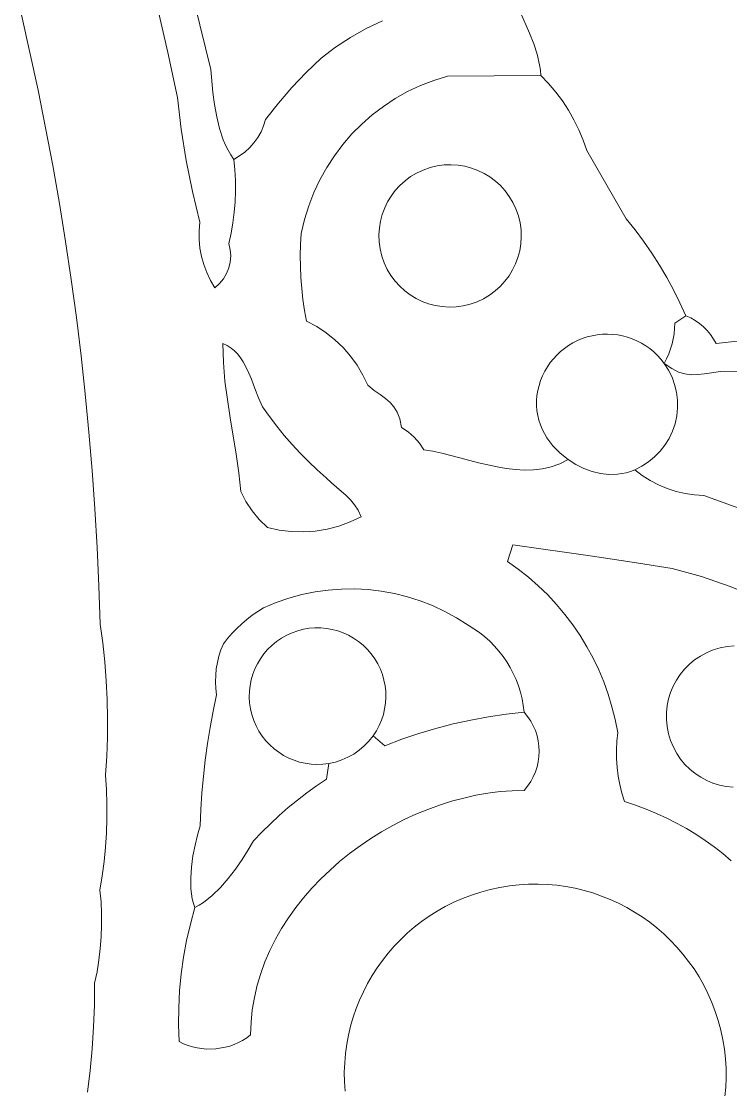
# Model space of a CAD drawing. Header units: inches. Extents: x 37.5 to 70.3, y 17.4 to 61.6.
# Drawn here: x 43.61 to 47.74, y 33.29 to 39.51 of the extents above; entities that cross this region are included whole.
import ezdxf

# ---------------------------------------------------------------- set-up
doc = ezdxf.new("R2010")
doc.units = ezdxf.units.IN
doc.header["$MEASUREMENT"] = 0
doc.layers.add('10_CLOSED_AREAS', color=7, linetype='CONTINUOUS', lineweight=18)
doc.layers.add('20_EXACT_CIRCLES', color=7, linetype='CONTINUOUS', lineweight=18)

msp = doc.modelspace()

# ---------------------------------------------------------------- linework, layer by layer
at = {"layer": '10_CLOSED_AREAS'}
for points in [[(44.3992, 39.5906), (44.4581, 39.3292), (44.5146, 39.0672), (44.536, 38.8836), (44.565, 38.7012), (44.6016, 38.5202), (44.6459, 38.3407), (44.6414, 38.2907), (44.6413, 38.2408), (44.6458, 38.1912), (44.6547, 38.1423), (44.6679, 38.0945), (44.6853, 38.0479), (44.707, 38.0029), (44.7329, 37.9598), (44.76, 37.9842), (44.7827, 38.012), (44.8007, 38.0426), (44.8138, 38.0754), (44.8219, 38.1098), (44.8247, 38.1452), (44.8222, 38.181), (44.8139, 38.2166), (44.8272, 38.277), (44.8377, 38.3379), (44.8454, 38.3991), (44.8505, 38.4605), (44.8528, 38.5222), (44.8524, 38.5839), (44.8492, 38.6455), (44.8433, 38.7071), (44.8253, 38.7326), (44.809, 38.7602), (44.7945, 38.7896), (44.7815, 38.8205), (44.7597, 38.8862), (44.743, 38.9553), (44.7305, 39.0262), (44.7212, 39.0968), (44.7092, 39.23), (44.4859, 40.1367)], [(44.4859, 40.1367), (44.7092, 39.23), (44.7212, 39.0968), (44.7305, 39.0262), (44.743, 38.9553), (44.7597, 38.8862), (44.7815, 38.8205), (44.7945, 38.7896), (44.809, 38.7602), (44.8253, 38.7326), (44.8433, 38.7071), (44.8765, 38.7268), (44.9072, 38.7497), (44.9352, 38.7754), (44.9603, 38.8039), (44.9824, 38.8348), (45.0012, 38.8679), (45.0165, 38.903), (45.0282, 38.9398), (45.102, 39.0348), (45.1804, 39.126), (45.2635, 39.213), (45.3509, 39.2957), (45.4341, 39.3594), (45.5215, 39.417), (45.6128, 39.4683), (45.7076, 39.513)], [(43.6057, 39.5472), (43.6557, 39.3288), (43.7028, 39.11), (43.7471, 38.8906), (43.7886, 38.6706), (43.8272, 38.4503), (43.863, 38.2294), (43.896, 38.0081), (43.9261, 37.7865), (43.9534, 37.5645), (43.9778, 37.3421), (43.9994, 37.1194), (44.0181, 36.8964), (44.034, 36.6732), (44.047, 36.4497), (44.0571, 36.2261), (44.0643, 36.0022), (44.0794, 35.8931), (44.0913, 35.7837), (44.1, 35.6739), (44.1055, 35.5641), (44.1079, 35.4541), (44.1071, 35.344), (44.1032, 35.234), (44.096, 35.124), (44.1013, 35.0401), (44.1039, 34.9562), (44.1039, 34.8722), (44.1011, 34.7883), (44.0957, 34.7045), (44.0877, 34.6209), (44.077, 34.5376), (44.0636, 34.4546), (44.0696, 34.3867), (44.0727, 34.3187), (44.073, 34.2508), (44.0705, 34.1829), (44.0652, 34.1151), (44.0571, 34.0476), (44.0462, 33.9805), (44.0325, 33.9138), (44.0312, 33.7865), (44.0264, 33.6594), (44.0181, 33.5325), (44.0063, 33.406), (43.991, 33.2798)], [(45.7076, 39.513), (45.6128, 39.4683), (45.5215, 39.417), (45.4341, 39.3594), (45.3509, 39.2957), (45.2635, 39.213), (45.1804, 39.126), (45.102, 39.0348), (45.0282, 38.9398), (45.0165, 38.903), (45.0012, 38.8679), (44.9824, 38.8348), (44.9603, 38.8039), (44.9352, 38.7754), (44.9072, 38.7497), (44.8765, 38.7268), (44.8433, 38.7071), (44.8492, 38.6455), (44.8524, 38.5839), (44.8528, 38.5222), (44.8505, 38.4605), (44.8454, 38.3991), (44.8377, 38.3379), (44.8272, 38.277), (44.8139, 38.2166), (44.8222, 38.181), (44.8247, 38.1452), (44.8219, 38.1098), (44.8138, 38.0754), (44.8007, 38.0426), (44.7827, 38.012), (44.76, 37.9842), (44.7329, 37.9598), (44.707, 38.0029), (44.6853, 38.0479), (44.6679, 38.0945), (44.6547, 38.1423), (44.6458, 38.1912), (44.6413, 38.2408), (44.6414, 38.2907), (44.6459, 38.3407), (44.6016, 38.5202), (44.565, 38.7012), (44.536, 38.8836), (44.5146, 39.0672), (44.4581, 39.3292), (44.3992, 39.5906)], [(47.9434, 36.6201), (47.58, 36.7516), (47.5251, 36.755), (47.4709, 36.763), (47.4177, 36.7754), (47.3659, 36.7922), (47.3156, 36.8132), (47.2672, 36.8384), (47.2209, 36.8677), (47.177, 36.9009), (47.1522, 36.8914), (47.1273, 36.8839), (47.0773, 36.8748), (47.0272, 36.8732), (46.9774, 36.8785), (46.9284, 36.8904), (46.8804, 36.9083), (46.8338, 36.9319), (46.7891, 36.9605), (46.7404, 36.9362), (46.6905, 36.9185), (46.6397, 36.9069), (46.588, 36.9007), (46.5355, 36.8993), (46.4825, 36.902), (46.429, 36.9083), (46.3752, 36.9174), (46.2672, 36.9417), (46.1595, 36.9699), (46.0533, 36.9969), (46.0011, 37.0083), (45.9496, 37.0175), (45.924, 37.0565), (45.8935, 37.0914), (45.8585, 37.1219), (45.8195, 37.1475), (45.8088, 37.1966), (45.794, 37.2355), (45.7752, 37.2667), (45.7525, 37.2926), (45.7258, 37.3157), (45.6952, 37.3384), (45.6607, 37.3631), (45.6224, 37.3924), (45.5941, 37.4523), (45.5605, 37.5091), (45.5221, 37.5623), (45.4791, 37.6116), (45.4318, 37.6569), (45.3804, 37.6977), (45.3253, 37.7338), (45.2668, 37.7648), (45.2549, 37.8279), (45.2453, 37.8913), (45.238, 37.955), (45.2329, 38.0188), (45.2302, 38.0828), (45.2297, 38.1469), (45.2315, 38.211), (45.2356, 38.275), (45.2546, 38.3569), (45.2792, 38.4366), (45.309, 38.5137), (45.3439, 38.5882), (45.3838, 38.6598), (45.4283, 38.7282), (45.4773, 38.7932), (45.5305, 38.8547), (45.5879, 38.9125), (45.6492, 38.9662), (45.7141, 39.0156), (45.7825, 39.0607), (45.8541, 39.101), (45.9289, 39.1365), (46.0065, 39.1669), (46.0868, 39.192), (46.6303, 39.1945), (46.628, 39.226), (46.6235, 39.2572), (46.609, 39.3191), (46.5888, 39.3802), (46.5648, 39.4407), (46.5127, 39.5611)], [(46.5127, 39.5611), (46.5648, 39.4407), (46.5888, 39.3802), (46.609, 39.3191), (46.6235, 39.2572), (46.628, 39.226), (46.6303, 39.1945), (46.6754, 39.1478), (46.7174, 39.0985), (46.7561, 39.0469), (46.7914, 38.9929), (46.8233, 38.9369), (46.8517, 38.8789), (46.8764, 38.8191), (46.8974, 38.7577), (47.1272, 38.3618), (47.1792, 38.2968), (47.2289, 38.2302), (47.2762, 38.1618), (47.3211, 38.0918), (47.3634, 38.0204), (47.4032, 37.9474), (47.4405, 37.873), (47.4751, 37.7973), (47.5032, 37.7846), (47.5298, 37.7694), (47.5549, 37.7519), (47.5782, 37.7323), (47.5996, 37.7107), (47.6191, 37.6871), (47.6364, 37.6618), (47.6514, 37.6349), (47.7729, 37.6488)], [(47.7729, 37.6488), (47.6514, 37.6349), (47.6364, 37.6618), (47.6191, 37.6871), (47.5996, 37.7107), (47.5782, 37.7323), (47.5549, 37.7519), (47.5298, 37.7694), (47.5032, 37.7846), (47.4751, 37.7973), (47.4101, 37.7538), (47.4091, 37.7232), (47.406, 37.6928), (47.3943, 37.633), (47.3751, 37.5752), (47.3628, 37.5473), (47.3486, 37.5201), (47.3487, 37.52), (47.3926, 37.4896), (47.4322, 37.4697), (47.4694, 37.4585), (47.5058, 37.4543), (47.5431, 37.4553), (47.583, 37.4598), (47.6774, 37.4724), (48.2743, 37.4704)], [(48.2743, 37.4704), (47.6774, 37.4724), (47.583, 37.4598), (47.5431, 37.4553), (47.5058, 37.4543), (47.4694, 37.4585), (47.4322, 37.4697), (47.3926, 37.4896), (47.3487, 37.52), (47.3738, 37.4807), (47.3942, 37.4393), (47.4096, 37.3962), (47.4202, 37.3517), (47.4258, 37.3064), (47.4262, 37.2605), (47.4216, 37.2146), (47.4117, 37.1691), (47.3967, 37.1251), (47.3771, 37.0833), (47.3531, 37.0443), (47.3249, 37.0083), (47.293, 36.9756), (47.2575, 36.9466), (47.2187, 36.9216), (47.177, 36.9009), (47.2209, 36.8677), (47.2672, 36.8384), (47.3156, 36.8132), (47.3659, 36.7922), (47.4177, 36.7754), (47.4709, 36.763), (47.5251, 36.755), (47.58, 36.7516), (47.9434, 36.6201)], [(47.7389, 34.6266), (47.6899, 34.6677), (47.6392, 34.707), (47.5869, 34.7445), (47.5332, 34.78), (47.4779, 34.8136), (47.4212, 34.8452), (47.3631, 34.8746), (47.3037, 34.902), (47.243, 34.9271), (47.1809, 34.95), (47.1177, 34.9706), (47.1029, 35.0195), (47.0908, 35.069), (47.0816, 35.119), (47.0751, 35.1694), (47.0716, 35.2201), (47.0708, 35.271), (47.0729, 35.3219), (47.0779, 35.3727), (47.0631, 35.4482), (47.0446, 35.5225), (47.0223, 35.5955), (46.9965, 35.667), (46.9672, 35.737), (46.9344, 35.8052), (46.8983, 35.8717), (46.8589, 35.9362), (46.8163, 35.9987), (46.7706, 36.0589), (46.7219, 36.1169), (46.6702, 36.1724), (46.6156, 36.2254), (46.5582, 36.2757), (46.4981, 36.3232), (46.4354, 36.3677), (46.4679, 36.4652), (46.9314, 36.3975), (47.1629, 36.363), (47.3949, 36.3265), (47.481, 36.3042), (47.5661, 36.2792), (47.6499, 36.2516), (47.7325, 36.2213), (47.8137, 36.1884)]]:
    msp.add_lwpolyline(points, dxfattribs=at)
for points in [[(46.7891, 36.9605), (46.742, 36.9984), (46.7008, 37.0407), (46.6662, 37.087), (46.6515, 37.1115), (46.6387, 37.1368), (46.6278, 37.1629), (46.619, 37.1897), (46.6122, 37.2172), (46.6077, 37.2452), (46.6053, 37.2738), (46.6053, 37.3028), (46.6078, 37.3323), (46.6127, 37.362), (46.6199, 37.3916), (46.6292, 37.4202), (46.6404, 37.4479), (46.6536, 37.4745), (46.6685, 37.4999), (46.6852, 37.5242), (46.7035, 37.5471), (46.7234, 37.5686), (46.7448, 37.5887), (46.7676, 37.6072), (46.7917, 37.6241), (46.817, 37.6393), (46.8435, 37.6527), (46.8711, 37.6642), (46.8996, 37.6737), (46.9291, 37.6811), (46.959, 37.6864), (46.989, 37.6895), (47.0188, 37.6903), (47.0485, 37.689), (47.0778, 37.6856), (47.1067, 37.6801), (47.1351, 37.6725), (47.1628, 37.663), (47.1898, 37.6515), (47.2159, 37.6381), (47.2411, 37.6229), (47.2652, 37.6058), (47.2881, 37.587), (47.3097, 37.5664), (47.3299, 37.5441), (47.3486, 37.5201), (47.3628, 37.5473), (47.3751, 37.5752), (47.3943, 37.633), (47.406, 37.6928), (47.4091, 37.7232), (47.4101, 37.7538), (47.4751, 37.7973), (47.4405, 37.873), (47.4032, 37.9474), (47.3634, 38.0204), (47.3211, 38.0918), (47.2762, 38.1618), (47.2289, 38.2302), (47.1792, 38.2968), (47.1272, 38.3618), (46.8974, 38.7577), (46.8764, 38.8191), (46.8517, 38.8789), (46.8233, 38.9369), (46.7914, 38.9929), (46.7561, 39.0469), (46.7174, 39.0985), (46.6754, 39.1478), (46.6303, 39.1945), (46.0868, 39.192), (46.0065, 39.1669), (45.9289, 39.1365), (45.8541, 39.101), (45.7825, 39.0607), (45.7141, 39.0156), (45.6492, 38.9662), (45.5879, 38.9125), (45.5305, 38.8547), (45.4773, 38.7932), (45.4283, 38.7282), (45.3838, 38.6598), (45.3439, 38.5882), (45.309, 38.5137), (45.2792, 38.4366), (45.2546, 38.3569), (45.2356, 38.275), (45.2315, 38.211), (45.2297, 38.1469), (45.2302, 38.0828), (45.2329, 38.0188), (45.238, 37.955), (45.2453, 37.8913), (45.2549, 37.8279), (45.2668, 37.7648), (45.3253, 37.7338), (45.3804, 37.6977), (45.4318, 37.6569), (45.4791, 37.6116), (45.5221, 37.5623), (45.5605, 37.5091), (45.5941, 37.4523), (45.6224, 37.3924), (45.6607, 37.3631), (45.6952, 37.3384), (45.7258, 37.3157), (45.7525, 37.2926), (45.7752, 37.2667), (45.794, 37.2355), (45.8088, 37.1966), (45.8195, 37.1475), (45.8585, 37.1219), (45.8935, 37.0914), (45.924, 37.0565), (45.9496, 37.0175), (46.0011, 37.0083), (46.0533, 36.9969), (46.1595, 36.9699), (46.2672, 36.9417), (46.3752, 36.9174), (46.429, 36.9083), (46.4825, 36.902), (46.5355, 36.8993), (46.588, 36.9007), (46.6397, 36.9069), (46.6905, 36.9185), (46.7404, 36.9362)], [(46.6127, 37.362), (46.6078, 37.3323), (46.6053, 37.3028), (46.6053, 37.2738), (46.6077, 37.2452), (46.6122, 37.2172), (46.619, 37.1897), (46.6278, 37.1629), (46.6387, 37.1368), (46.6515, 37.1115), (46.6662, 37.087), (46.7008, 37.0407), (46.742, 36.9984), (46.7891, 36.9605), (46.8338, 36.9319), (46.8804, 36.9083), (46.9284, 36.8904), (46.9774, 36.8785), (47.0272, 36.8732), (47.0773, 36.8748), (47.1273, 36.8839), (47.1522, 36.8914), (47.177, 36.9009), (47.2187, 36.9216), (47.2575, 36.9466), (47.293, 36.9756), (47.3249, 37.0083), (47.3531, 37.0443), (47.3771, 37.0833), (47.3967, 37.1251), (47.4117, 37.1691), (47.4216, 37.2146), (47.4262, 37.2605), (47.4258, 37.3064), (47.4202, 37.3517), (47.4096, 37.3962), (47.3942, 37.4393), (47.3738, 37.4807), (47.3487, 37.52), (47.3486, 37.5201), (47.3299, 37.5441), (47.3097, 37.5664), (47.2881, 37.587), (47.2652, 37.6058), (47.2411, 37.6229), (47.2159, 37.6381), (47.1898, 37.6515), (47.1628, 37.663), (47.1351, 37.6725), (47.1067, 37.6801), (47.0778, 37.6856), (47.0485, 37.689), (47.0188, 37.6903), (46.989, 37.6895), (46.959, 37.6864), (46.9291, 37.6811), (46.8996, 37.6737), (46.8711, 37.6642), (46.8435, 37.6527), (46.817, 37.6393), (46.7917, 37.6241), (46.7676, 37.6072), (46.7448, 37.5887), (46.7234, 37.5686), (46.7035, 37.5471), (46.6852, 37.5242), (46.6685, 37.4999), (46.6536, 37.4745), (46.6404, 37.4479), (46.6292, 37.4202), (46.6199, 37.3916)], [(44.8839, 36.7754), (44.8722, 36.8839), (44.8569, 36.991), (44.8218, 37.2032), (44.8052, 37.3094), (44.7913, 37.4164), (44.7819, 37.5247), (44.7783, 37.6349), (44.8039, 37.6233), (44.8267, 37.609), (44.8473, 37.5923), (44.8657, 37.5733), (44.8822, 37.5523), (44.8971, 37.5297), (44.923, 37.4804), (44.9453, 37.4274), (44.9661, 37.3729), (44.9872, 37.3188), (45.0107, 37.2674), (45.0508, 37.2106), (45.0927, 37.1551), (45.1364, 37.1012), (45.1818, 37.0487), (45.2289, 36.9977), (45.2777, 36.9483), (45.3282, 36.9006), (45.3802, 36.8544), (45.4106, 36.8259), (45.4404, 36.8001), (45.4965, 36.7513), (45.5221, 36.7256), (45.5455, 36.6974), (45.5664, 36.6652), (45.5844, 36.6277), (45.5204, 36.5972), (45.4542, 36.5731), (45.3864, 36.5554), (45.3173, 36.5442), (45.2475, 36.5394), (45.1775, 36.5412), (45.1075, 36.5496), (45.0383, 36.5647), (44.9913, 36.6108), (44.9496, 36.6617), (44.9137, 36.7167)], [(44.6159, 34.3533), (44.6073, 34.378), (44.6007, 34.4047), (44.596, 34.4329), (44.5931, 34.4625), (44.5919, 34.5247), (44.5962, 34.5891), (44.6049, 34.6538), (44.6171, 34.7167), (44.6316, 34.7756), (44.6475, 34.8286), (44.6511, 34.9247), (44.6571, 35.0208), (44.6655, 35.1166), (44.6762, 35.2122), (44.6893, 35.3074), (44.7048, 35.4024), (44.7226, 35.4969), (44.7427, 35.591), (44.7381, 35.6291), (44.7363, 35.6672), (44.7372, 35.7052), (44.7408, 35.743), (44.7472, 35.7805), (44.7563, 35.8174), (44.7681, 35.8537), (44.7826, 35.8891), (44.8069, 35.9202), (44.8327, 35.95), (44.8599, 35.9784), (44.8886, 36.0053), (44.9186, 36.0307), (44.9498, 36.0546), (44.9823, 36.077), (45.016, 36.0976), (45.0893, 36.1284), (45.1639, 36.1542), (45.2396, 36.1749), (45.316, 36.1907), (45.393, 36.2014), (45.4703, 36.2072), (45.5477, 36.2081), (45.6249, 36.204), (45.7017, 36.195), (45.7778, 36.1811), (45.8531, 36.1624), (45.9272, 36.1389), (45.9999, 36.1105), (46.071, 36.0773), (46.1402, 36.0394), (46.2073, 35.9967), (46.2412, 35.976), (46.2736, 35.9534), (46.3044, 35.929), (46.3335, 35.903), (46.3609, 35.8753), (46.3865, 35.8461), (46.4103, 35.8155), (46.4323, 35.7835), (46.4522, 35.7503), (46.4702, 35.716), (46.4861, 35.6806), (46.4999, 35.6441), (46.5116, 35.6068), (46.521, 35.5687), (46.5281, 35.5299), (46.5329, 35.4905), (46.5535, 35.4655), (46.5713, 35.4392), (46.5864, 35.4116), (46.5988, 35.3831), (46.6084, 35.3538), (46.6153, 35.3239), (46.6194, 35.2935), (46.6208, 35.263), (46.6194, 35.2325), (46.6153, 35.2022), (46.6084, 35.1723), (46.5988, 35.1429), (46.5864, 35.1144), (46.5713, 35.0869), (46.5535, 35.0605), (46.5329, 35.0356), (46.4631, 35.0338), (46.3929, 35.0283), (46.3224, 35.0194), (46.2517, 35.007), (46.1812, 34.9912), (46.1108, 34.9722), (46.0409, 34.95), (45.9716, 34.9248), (45.903, 34.8965), (45.8353, 34.8653), (45.7688, 34.8312), (45.7036, 34.7945), (45.6398, 34.755), (45.5777, 34.713), (45.5173, 34.6684), (45.459, 34.6215), (45.4029, 34.5722), (45.3491, 34.5207), (45.2978, 34.4671), (45.2492, 34.4113), (45.2035, 34.3536), (45.1609, 34.294), (45.1214, 34.2326), (45.0854, 34.1695), (45.0529, 34.1047), (45.0243, 34.0384), (44.9995, 33.9706), (44.9788, 33.9014), (44.9625, 33.8309), (44.9505, 33.7592), (44.9433, 33.6863), (44.9408, 33.6125), (44.918, 33.5959), (44.8943, 33.5811), (44.8697, 33.5682), (44.8445, 33.5572), (44.8187, 33.548), (44.7923, 33.5407), (44.7386, 33.5318), (44.6841, 33.5305), (44.6569, 33.5328), (44.6298, 33.537), (44.603, 33.5432), (44.5765, 33.5513), (44.5504, 33.5614), (44.5249, 33.5735), (44.5213, 33.6722), (44.5221, 33.7708), (44.5271, 33.8693), (44.5364, 33.9673), (44.5499, 34.0649), (44.5677, 34.1619), (44.5897, 34.258)], [(45.3828, 35.1006), (45.3967, 35.1921), (45.3617, 35.1877), (45.3269, 35.1865), (45.2926, 35.1883), (45.2588, 35.193), (45.2258, 35.2006), (45.1937, 35.2108), (45.1627, 35.2237), (45.1329, 35.2392), (45.1045, 35.2571), (45.0777, 35.2773), (45.0526, 35.2998), (45.0294, 35.3245), (45.0083, 35.3513), (44.9894, 35.38), (44.9729, 35.4106), (44.9589, 35.443), (44.9479, 35.4765), (44.9399, 35.5104), (44.935, 35.5444), (44.9331, 35.5785), (44.934, 35.6123), (44.9379, 35.6458), (44.9445, 35.6787), (44.9539, 35.711), (44.9659, 35.7423), (44.9806, 35.7725), (44.9978, 35.8015), (45.0175, 35.8291), (45.0396, 35.855), (45.0641, 35.8791), (45.091, 35.9012), (45.12, 35.9212), (45.1507, 35.9386), (45.1824, 35.953), (45.2148, 35.9644), (45.2479, 35.9729), (45.2813, 35.9785), (45.3148, 35.9813), (45.3485, 35.9812), (45.3819, 35.9782), (45.4149, 35.9725), (45.4475, 35.964), (45.4792, 35.9528), (45.5101, 35.9388), (45.5398, 35.9221), (45.5682, 35.9027), (45.5952, 35.8807), (45.6204, 35.8561), (45.6434, 35.8293), (45.6637, 35.8011), (45.6812, 35.7715), (45.696, 35.7407), (45.7079, 35.7091), (45.7172, 35.6767), (45.7236, 35.6437), (45.7272, 35.6103), (45.728, 35.5768), (45.726, 35.5432), (45.7211, 35.5099), (45.7134, 35.4769), (45.7028, 35.4445), (45.6894, 35.4128), (45.673, 35.3822), (45.6538, 35.3526), (45.7227, 35.2955), (45.8205, 35.3326), (45.9196, 35.3661), (46.0197, 35.396), (46.1207, 35.4223), (46.2227, 35.4449), (46.3254, 35.4638), (46.4289, 35.479), (46.5329, 35.4905), (46.5281, 35.5299), (46.521, 35.5687), (46.5116, 35.6068), (46.4999, 35.6441), (46.4861, 35.6806), (46.4702, 35.716), (46.4522, 35.7503), (46.4323, 35.7835), (46.4103, 35.8155), (46.3865, 35.8461), (46.3609, 35.8753), (46.3335, 35.903), (46.3044, 35.929), (46.2736, 35.9534), (46.2412, 35.976), (46.2073, 35.9967), (46.1402, 36.0394), (46.071, 36.0773), (45.9999, 36.1105), (45.9272, 36.1389), (45.8531, 36.1624), (45.7778, 36.1811), (45.7017, 36.195), (45.6249, 36.204), (45.5477, 36.2081), (45.4703, 36.2072), (45.393, 36.2014), (45.316, 36.1907), (45.2396, 36.1749), (45.1639, 36.1542), (45.0893, 36.1284), (45.016, 36.0976), (44.9823, 36.077), (44.9498, 36.0546), (44.9186, 36.0307), (44.8886, 36.0053), (44.8599, 35.9784), (44.8327, 35.95), (44.8069, 35.9202), (44.7826, 35.8891), (44.7681, 35.8537), (44.7563, 35.8174), (44.7472, 35.7805), (44.7408, 35.743), (44.7372, 35.7052), (44.7363, 35.6672), (44.7381, 35.6291), (44.7427, 35.591), (44.7226, 35.4969), (44.7048, 35.4024), (44.6893, 35.3074), (44.6762, 35.2122), (44.6655, 35.1166), (44.6571, 35.0208), (44.6511, 34.9247), (44.6475, 34.8286), (44.6316, 34.7756), (44.6171, 34.7167), (44.6049, 34.6538), (44.5962, 34.5891), (44.5919, 34.5247), (44.5931, 34.4625), (44.596, 34.4329), (44.6007, 34.4047), (44.6073, 34.378), (44.6159, 34.3533), (44.6417, 34.3672), (44.6671, 34.3837), (44.7169, 34.4233), (44.7647, 34.4701), (44.8101, 34.5221), (44.8527, 34.5773), (44.8919, 34.6336), (44.9272, 34.6892), (44.9583, 34.7419), (45.0061, 34.7926), (45.0555, 34.8418), (45.1064, 34.8892), (45.1589, 34.935), (45.2128, 34.9791), (45.2681, 35.0214), (45.3248, 35.0619)], [(45.3967, 35.1921), (45.3828, 35.1006), (45.3248, 35.0619), (45.2681, 35.0214), (45.2128, 34.9791), (45.1589, 34.935), (45.1064, 34.8892), (45.0555, 34.8418), (45.0061, 34.7926), (44.9583, 34.7419), (44.9272, 34.6892), (44.8919, 34.6336), (44.8527, 34.5773), (44.8101, 34.5221), (44.7647, 34.4701), (44.7169, 34.4233), (44.6671, 34.3837), (44.6417, 34.3672), (44.6159, 34.3533), (44.5897, 34.258), (44.5677, 34.1619), (44.5499, 34.0649), (44.5364, 33.9673), (44.5271, 33.8693), (44.5221, 33.7708), (44.5213, 33.6722), (44.5249, 33.5735), (44.5504, 33.5614), (44.5765, 33.5513), (44.603, 33.5432), (44.6298, 33.537), (44.6569, 33.5328), (44.6841, 33.5305), (44.7386, 33.5318), (44.7923, 33.5407), (44.8187, 33.548), (44.8445, 33.5572), (44.8697, 33.5682), (44.8943, 33.5811), (44.918, 33.5959), (44.9408, 33.6125), (44.9433, 33.6863), (44.9505, 33.7592), (44.9625, 33.8309), (44.9788, 33.9014), (44.9995, 33.9706), (45.0243, 34.0384), (45.0529, 34.1047), (45.0854, 34.1695), (45.1214, 34.2326), (45.1609, 34.294), (45.2035, 34.3536), (45.2492, 34.4113), (45.2978, 34.4671), (45.3491, 34.5207), (45.4029, 34.5722), (45.459, 34.6215), (45.5173, 34.6684), (45.5777, 34.713), (45.6398, 34.755), (45.7036, 34.7945), (45.7688, 34.8312), (45.8353, 34.8653), (45.903, 34.8965), (45.9716, 34.9248), (46.0409, 34.95), (46.1108, 34.9722), (46.1812, 34.9912), (46.2517, 35.007), (46.3224, 35.0194), (46.3929, 35.0283), (46.4631, 35.0338), (46.5329, 35.0356), (46.5535, 35.0605), (46.5713, 35.0869), (46.5864, 35.1144), (46.5988, 35.1429), (46.6084, 35.1723), (46.6153, 35.2022), (46.6194, 35.2325), (46.6208, 35.263), (46.6194, 35.2935), (46.6153, 35.3239), (46.6084, 35.3538), (46.5988, 35.3831), (46.5864, 35.4116), (46.5713, 35.4392), (46.5535, 35.4655), (46.5329, 35.4905), (46.4289, 35.479), (46.3254, 35.4638), (46.2227, 35.4449), (46.1207, 35.4223), (46.0197, 35.396), (45.9196, 35.3661), (45.8205, 35.3326), (45.7227, 35.2955), (45.6538, 35.3526), (45.6294, 35.3219), (45.6024, 35.294), (45.5729, 35.2689), (45.5411, 35.2469), (45.5074, 35.228), (45.4719, 35.2125), (45.4349, 35.2005)]]:
    msp.add_lwpolyline(points, close=True, dxfattribs=at)
at = {"layer": '20_EXACT_CIRCLES'}
for points in [[(45.7049, 38.1447), (45.695, 38.1859), (45.6894, 38.2271), (45.688, 38.2681), (45.6906, 38.3085), (45.697, 38.3482), (45.7073, 38.3868), (45.7212, 38.4241), (45.7385, 38.4599), (45.7591, 38.4939), (45.783, 38.5257), (45.8099, 38.5553), (45.8397, 38.5822), (45.8722, 38.6064), (45.9074, 38.6274), (45.9451, 38.645), (45.9851, 38.659), (46.0263, 38.669), (46.0675, 38.6746), (46.1085, 38.676), (46.1489, 38.6734), (46.1886, 38.6669), (46.2272, 38.6566), (46.2645, 38.6428), (46.3003, 38.6255), (46.3343, 38.6048), (46.3661, 38.581), (46.3957, 38.5541), (46.4227, 38.5243), (46.4468, 38.4917), (46.4678, 38.4565), (46.4854, 38.4188), (46.4994, 38.3788), (46.5094, 38.3376), (46.515, 38.2964), (46.5164, 38.2554), (46.5138, 38.215), (46.5073, 38.1753), (46.497, 38.1367), (46.4832, 38.0994), (46.4659, 38.0636), (46.4452, 38.0297), (46.4214, 37.9978), (46.3945, 37.9682), (46.3647, 37.9413), (46.3321, 37.9172), (46.2969, 37.8962), (46.2592, 37.8785), (46.2192, 37.8645), (46.178, 37.8546), (46.1368, 37.849), (46.0958, 37.8475), (46.0554, 37.8502), (46.0157, 37.8566), (45.9771, 37.8669), (45.9398, 37.8808), (45.904, 37.8981), (45.8701, 37.9187), (45.8382, 37.9426), (45.8086, 37.9695), (45.7817, 37.9993), (45.7576, 38.0318), (45.7366, 38.067), (45.7189, 38.1047)], [(44.9589, 35.443), (44.9729, 35.4106), (44.9894, 35.38), (45.0083, 35.3513), (45.0294, 35.3245), (45.0526, 35.2998), (45.0777, 35.2773), (45.1045, 35.2571), (45.1329, 35.2392), (45.1627, 35.2237), (45.1937, 35.2108), (45.2258, 35.2006), (45.2588, 35.193), (45.2926, 35.1883), (45.3269, 35.1865), (45.3617, 35.1877), (45.3967, 35.1921), (45.4349, 35.2005), (45.4719, 35.2125), (45.5074, 35.228), (45.5411, 35.2469), (45.5729, 35.2689), (45.6024, 35.294), (45.6294, 35.3219), (45.6538, 35.3526), (45.673, 35.3822), (45.6894, 35.4128), (45.7028, 35.4445), (45.7134, 35.4769), (45.7211, 35.5099), (45.726, 35.5432), (45.728, 35.5768), (45.7272, 35.6103), (45.7236, 35.6437), (45.7172, 35.6767), (45.7079, 35.7091), (45.696, 35.7407), (45.6812, 35.7715), (45.6637, 35.8011), (45.6434, 35.8293), (45.6204, 35.8561), (45.5952, 35.8807), (45.5682, 35.9027), (45.5398, 35.9221), (45.5101, 35.9388), (45.4792, 35.9528), (45.4475, 35.964), (45.4149, 35.9725), (45.3819, 35.9782), (45.3485, 35.9812), (45.3148, 35.9813), (45.2813, 35.9785), (45.2479, 35.9729), (45.2148, 35.9644), (45.1824, 35.953), (45.1507, 35.9386), (45.12, 35.9212), (45.091, 35.9012), (45.0641, 35.8791), (45.0396, 35.855), (45.0175, 35.8291), (44.9978, 35.8015), (44.9806, 35.7725), (44.9659, 35.7423), (44.9539, 35.711), (44.9445, 35.6787), (44.9379, 35.6458), (44.934, 35.6123), (44.9331, 35.5785), (44.935, 35.5444), (44.9399, 35.5104), (44.9479, 35.4765)]]:
    msp.add_lwpolyline(points, close=True, dxfattribs=at)
for points in [[(47.7499, 35.0534), (47.7098, 35.0577), (47.6706, 35.0658), (47.6327, 35.0776), (47.5961, 35.093), (47.5613, 35.1117), (47.5284, 35.1337), (47.4977, 35.1587), (47.4695, 35.1867), (47.4439, 35.2175), (47.4213, 35.2509), (47.4019, 35.2867), (47.3859, 35.3249), (47.3737, 35.3653), (47.3655, 35.4067), (47.3617, 35.448), (47.362, 35.4887), (47.3663, 35.5288), (47.3744, 35.568), (47.3862, 35.606), (47.4016, 35.6425), (47.4203, 35.6773), (47.4423, 35.7102), (47.4673, 35.7409), (47.4953, 35.7692), (47.526, 35.7948), (47.5594, 35.8174), (47.5953, 35.8368), (47.6335, 35.8527), (47.6739, 35.865), (47.7153, 35.8731), (47.7565, 35.877)], [(45.4902, 33.2846), (45.4868, 33.3401), (45.4862, 33.3953), (45.4883, 33.4501), (45.4931, 33.5044), (45.5005, 33.5581), (45.5106, 33.6112), (45.5231, 33.6636), (45.5382, 33.7151), (45.5557, 33.7657), (45.5755, 33.8154), (45.5977, 33.864), (45.6221, 33.9114), (45.6488, 33.9576), (45.6776, 34.0024), (45.7086, 34.0459), (45.7416, 34.0878), (45.7767, 34.1282), (45.8137, 34.1669), (45.8526, 34.2039), (45.8934, 34.2391), (45.936, 34.2723), (45.9804, 34.3035), (46.0265, 34.3327), (46.0742, 34.3596), (46.1235, 34.3844), (46.1744, 34.4068), (46.2268, 34.4267), (46.2807, 34.4442), (46.3359, 34.4591), (46.3918, 34.4712), (46.4477, 34.4803), (46.5034, 34.4865), (46.5589, 34.4899), (46.6141, 34.4905), (46.6689, 34.4884), (46.7232, 34.4836), (46.7769, 34.4761), (46.83, 34.4661), (46.8824, 34.4535), (46.9339, 34.4385), (46.9845, 34.421), (47.0342, 34.4012), (47.0828, 34.379), (47.1302, 34.3546), (47.1764, 34.3279), (47.2212, 34.299), (47.2647, 34.2681), (47.3067, 34.235), (47.347, 34.2), (47.3858, 34.163), (47.4227, 34.1241), (47.4579, 34.0833), (47.4911, 34.0407), (47.5223, 33.9963), (47.5515, 33.9502), (47.5785, 33.9025), (47.6032, 33.8532), (47.6256, 33.8023), (47.6456, 33.7499), (47.663, 33.696), (47.6779, 33.6408), (47.69, 33.5849), (47.6991, 33.529), (47.7053, 33.4733), (47.7087, 33.4178), (47.7093, 33.3626), (47.7072, 33.3078), (47.7024, 33.2535)]]:
    msp.add_lwpolyline(points, dxfattribs=at)

doc.saveas('drawing.dxf')
